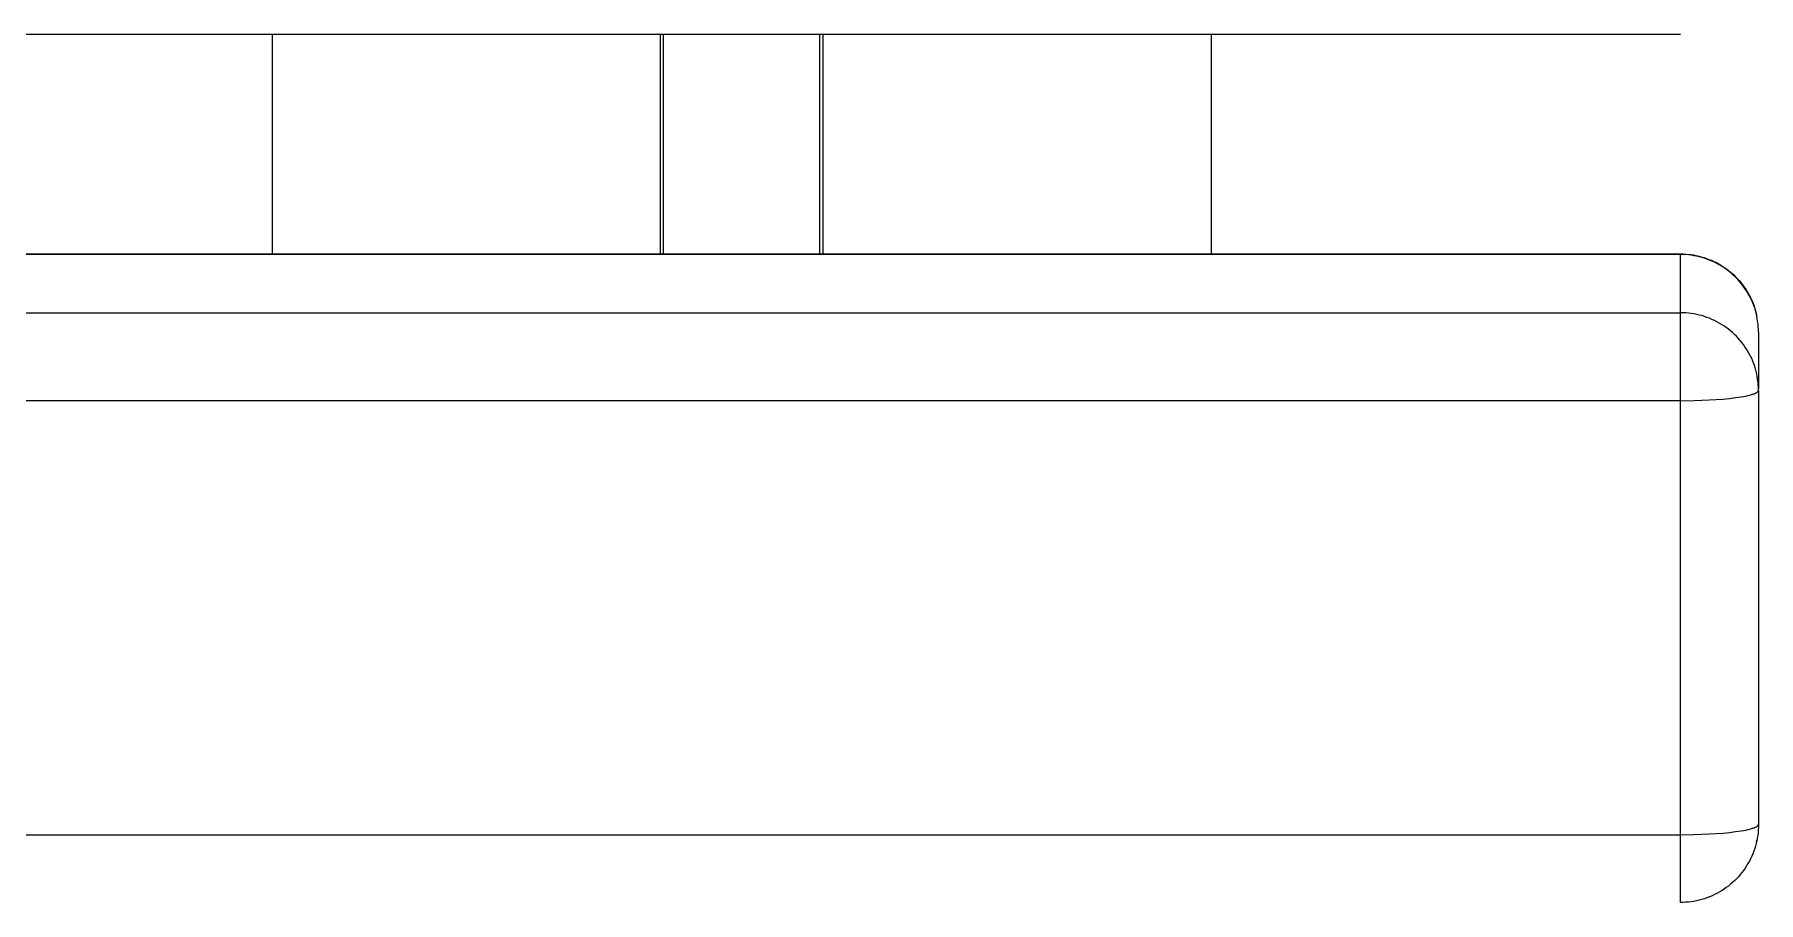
# Model space of a CAD drawing. Header units: millimetres. Extents: x -30 to 4992, y -440 to 3111.
# Drawn here: x 1832.8 to 1943, y 2907.9 to 2963.4 of the extents above; entities that cross this region are included whole.
import ezdxf

# ---------------------------------------------------------------- set-up
doc = ezdxf.new("R2010")
doc.units = ezdxf.units.MM
doc.layers.add('ZANO_R', color=7, linetype='Continuous', lineweight=0)

msp = doc.modelspace()

# ---------------------------------------------------------------- linework, layer by layer
at = {"layer": 'ZANO_R'}
for p, q in [((1938.02, 2963.4), (148.02, 2963.4)), ((1848.02, 2949.37), (1848.02, 2963.4)), ((1872.82, 2963.4), (1872.82, 2949.37)), ((1873.02, 2949.37), (1873.02, 2963.4)), ((1883.02, 2949.37), (1883.02, 2963.4)), ((1883.22, 2949.37), (1883.22, 2963.4)), ((1908.02, 2963.4), (1908.02, 2949.37)), ((148.02, 2949.37), (1938.02, 2949.37)), ((1938.02, 2949.33), (148.02, 2949.33)), ((1938.02, 2949.37), (1938.19, 2949.37)), ((1938.02, 2949.33), (1938.02, 2949.37)), ((1938.19, 2949.32), (1938.02, 2949.33)), ((1938.02, 2945.6), (1938.02, 2949.33)), ((1938.19, 2949.37), (1938.36, 2949.36)), ((1938.36, 2949.32), (1938.19, 2949.32)), ((1938.36, 2949.36), (1938.53, 2949.34)), ((1938.54, 2949.3), (1938.36, 2949.32)), ((1938.53, 2949.34), (1938.7, 2949.32)), ((1938.71, 2949.28), (1938.54, 2949.3)), ((1938.7, 2949.32), (1938.87, 2949.3)), ((1938.88, 2949.25), (1938.71, 2949.28)), ((1938.87, 2949.3), (1939.03, 2949.27)), ((1939.05, 2949.22), (1938.88, 2949.25)), ((1939.03, 2949.27), (1939.2, 2949.23)), ((1939.22, 2949.18), (1939.05, 2949.22)), ((1939.2, 2949.23), (1939.36, 2949.19)), ((1939.39, 2949.14), (1939.22, 2949.18)), ((1939.36, 2949.19), (1939.53, 2949.14)), ((1939.56, 2949.09), (1939.39, 2949.14)), ((1939.53, 2949.14), (1939.69, 2949.08)), ((1939.72, 2949.03), (1939.56, 2949.09)), ((1939.69, 2949.08), (1939.85, 2949.02)), ((1939.88, 2948.97), (1939.72, 2949.03)), ((1939.85, 2949.02), (1940.01, 2948.96)), ((1940.04, 2948.9), (1939.88, 2948.97)), ((1940.01, 2948.96), (1940.16, 2948.89)), ((1940.2, 2948.83), (1940.04, 2948.9)), ((1940.16, 2948.89), (1940.32, 2948.81)), ((1940.36, 2948.75), (1940.2, 2948.83)), ((1940.32, 2948.81), (1940.47, 2948.73)), ((1940.51, 2948.67), (1940.36, 2948.75)), ((1940.47, 2948.73), (1940.61, 2948.64)), ((1940.66, 2948.58), (1940.51, 2948.67)), ((1940.61, 2948.64), (1940.76, 2948.55)), ((1940.8, 2948.49), (1940.66, 2948.58)), ((1940.76, 2948.55), (1940.9, 2948.46)), ((1940.95, 2948.39), (1940.8, 2948.49)), ((1940.9, 2948.46), (1941.04, 2948.35)), ((1941.09, 2948.28), (1940.95, 2948.39)), ((1941.04, 2948.35), (1941.17, 2948.25)), ((1941.22, 2948.18), (1941.09, 2948.28)), ((1941.17, 2948.25), (1941.3, 2948.14)), ((1941.35, 2948.06), (1941.22, 2948.18)), ((1941.3, 2948.14), (1941.43, 2948.02)), ((1941.48, 2947.94), (1941.35, 2948.06)), ((1941.43, 2948.02), (1941.55, 2947.91)), ((1941.6, 2947.82), (1941.48, 2947.94)), ((1941.55, 2947.91), (1941.67, 2947.78)), ((1941.72, 2947.7), (1941.6, 2947.82)), ((1941.67, 2947.78), (1941.78, 2947.66)), ((1941.84, 2947.57), (1941.72, 2947.7)), ((1941.78, 2947.66), (1941.89, 2947.53)), ((1941.95, 2947.43), (1941.84, 2947.57)), ((1941.89, 2947.53), (1942, 2947.39)), ((1942.05, 2947.29), (1941.95, 2947.43)), ((1942, 2947.39), (1942.1, 2947.25)), ((1942.15, 2947.15), (1942.05, 2947.29)), ((1942.1, 2947.25), (1942.2, 2947.11)), ((1942.25, 2947.01), (1942.15, 2947.15)), ((1942.2, 2947.11), (1942.29, 2946.97)), ((1942.34, 2946.86), (1942.25, 2947.01)), ((1942.29, 2946.97), (1942.37, 2946.82)), ((1942.42, 2946.7), (1942.34, 2946.86)), ((1942.37, 2946.82), (1942.46, 2946.67)), ((1942.5, 2946.55), (1942.42, 2946.7)), ((1942.46, 2946.67), (1942.53, 2946.52)), ((1942.58, 2946.39), (1942.5, 2946.55)), ((1942.53, 2946.52), (1942.6, 2946.36)), ((1942.65, 2946.23), (1942.58, 2946.39)), ((1942.6, 2946.36), (1942.67, 2946.2)), ((1942.71, 2946.07), (1942.65, 2946.23)), ((1942.67, 2946.2), (1942.73, 2946.05)), ((1942.77, 2945.91), (1942.71, 2946.07)), ((1942.73, 2946.05), (1942.78, 2945.88)), ((1942.82, 2945.74), (1942.77, 2945.91)), ((1942.78, 2945.88), (1942.83, 2945.72)), ((1942.86, 2945.57), (1942.82, 2945.74)), ((1942.83, 2945.72), (1942.87, 2945.55)), ((148.02, 2945.6), (1938.02, 2945.6)), ((1938.19, 2945.6), (1938.02, 2945.6)), ((1938.02, 2939.98), (1938.02, 2945.6)), ((1938.36, 2945.59), (1938.19, 2945.6)), ((1938.54, 2945.58), (1938.36, 2945.59)), ((1938.71, 2945.56), (1938.54, 2945.58)), ((1938.88, 2945.53), (1938.71, 2945.56)), ((1939.05, 2945.5), (1938.88, 2945.53)), ((1939.22, 2945.46), (1939.05, 2945.5)), ((1939.39, 2945.42), (1939.22, 2945.46)), ((1939.56, 2945.37), (1939.39, 2945.42)), ((1939.72, 2945.31), (1939.56, 2945.37)), ((1939.88, 2945.25), (1939.72, 2945.31)), ((1940.04, 2945.18), (1939.88, 2945.25)), ((1940.2, 2945.11), (1940.04, 2945.18)), ((1940.36, 2945.03), (1940.2, 2945.11)), ((1940.51, 2944.95), (1940.36, 2945.03)), ((1940.66, 2944.86), (1940.51, 2944.95)), ((1940.8, 2944.76), (1940.66, 2944.86)), ((1940.95, 2944.67), (1940.8, 2944.76)), ((1941.09, 2944.56), (1940.95, 2944.67)), ((1941.22, 2944.45), (1941.09, 2944.56)), ((1942.9, 2945.41), (1942.86, 2945.57)), ((1942.87, 2945.55), (1942.91, 2945.39)), ((1942.94, 2945.23), (1942.9, 2945.41)), ((1942.96, 2945.06), (1942.94, 2945.23)), ((1942.99, 2944.89), (1942.96, 2945.06)), ((1943, 2944.72), (1942.99, 2944.89)), ((1943.01, 2944.54), (1943, 2944.72)), ((1943.02, 2944.37), (1943.01, 2944.54)), ((1941.35, 2944.34), (1941.22, 2944.45)), ((1941.48, 2944.22), (1941.35, 2944.34)), ((1941.6, 2944.1), (1941.48, 2944.22)), ((1941.72, 2943.97), (1941.6, 2944.1)), ((1941.84, 2943.84), (1941.72, 2943.97)), ((1941.95, 2943.71), (1941.84, 2943.84)), ((1942.05, 2943.57), (1941.95, 2943.71)), ((1942.15, 2943.43), (1942.05, 2943.57)), ((1943.02, 2944.37), (1943.02, 2940.76)), ((1942.25, 2943.28), (1942.15, 2943.43)), ((1942.34, 2943.13), (1942.25, 2943.28)), ((1942.42, 2942.98), (1942.34, 2943.13)), ((1942.5, 2942.83), (1942.42, 2942.98)), ((1942.58, 2942.67), (1942.5, 2942.83)), ((1942.65, 2942.51), (1942.58, 2942.67)), ((1942.71, 2942.35), (1942.65, 2942.51)), ((1942.77, 2942.18), (1942.71, 2942.35)), ((1942.82, 2942.02), (1942.77, 2942.18)), ((1942.86, 2941.85), (1942.82, 2942.02)), ((1942.9, 2941.68), (1942.86, 2941.85)), ((1942.94, 2941.51), (1942.9, 2941.68)), ((1942.96, 2941.34), (1942.94, 2941.51)), ((1942.99, 2941.17), (1942.96, 2941.34)), ((1941.17, 2940.13), (1941.55, 2940.18)), ((1941.55, 2940.18), (1941.9, 2940.23)), ((1941.9, 2940.23), (1942.05, 2940.26)), ((1942.05, 2940.26), (1942.2, 2940.28)), ((1942.2, 2940.28), (1942.34, 2940.31)), ((1942.34, 2940.31), (1942.46, 2940.34)), ((1942.46, 2940.34), (1942.57, 2940.37)), ((1942.57, 2940.37), (1942.62, 2940.39)), ((1942.62, 2940.39), (1942.66, 2940.4)), ((1942.66, 2940.4), (1942.71, 2940.42)), ((1942.71, 2940.42), (1942.75, 2940.43)), ((1942.75, 2940.43), (1942.79, 2940.45)), ((1942.79, 2940.45), (1942.82, 2940.46)), ((1942.82, 2940.46), (1942.84, 2940.47)), ((1942.84, 2940.47), (1942.85, 2940.48)), ((1942.85, 2940.48), (1942.87, 2940.49)), ((1942.87, 2940.49), (1942.88, 2940.5)), ((1942.88, 2940.5), (1942.9, 2940.5)), ((1942.9, 2940.5), (1942.91, 2940.51)), ((1942.91, 2940.51), (1942.92, 2940.52)), ((1942.92, 2940.52), (1942.93, 2940.53)), ((1942.93, 2940.53), (1942.94, 2940.53)), ((1942.94, 2940.53), (1942.95, 2940.54)), ((1942.95, 2940.54), (1942.96, 2940.55)), ((1942.95, 2940.54), (1942.95, 2940.54)), ((1942.96, 2940.55), (1942.96, 2940.55)), ((1942.96, 2940.55), (1942.97, 2940.55)), ((1942.97, 2940.55), (1942.97, 2940.56)), ((1942.97, 2940.56), (1942.97, 2940.56)), ((1942.97, 2940.56), (1942.98, 2940.56)), ((1942.98, 2940.57), (1942.99, 2940.58)), ((1942.98, 2940.56), (1942.98, 2940.57)), ((1942.98, 2940.57), (1942.98, 2940.57)), ((1943, 2940.99), (1942.99, 2941.17)), ((1942.99, 2940.58), (1943, 2940.59)), ((1942.99, 2940.58), (1942.99, 2940.58)), ((1942.99, 2940.58), (1942.99, 2940.58)), ((1943.01, 2940.82), (1943, 2940.99)), ((1943, 2940.6), (1943.01, 2940.61)), ((1943, 2940.59), (1943, 2940.6)), ((1943, 2940.6), (1943, 2940.6)), ((1943, 2940.59), (1943, 2940.59)), ((1943, 2940.59), (1943, 2940.59)), ((1943.02, 2940.65), (1943.01, 2940.82)), ((1943.01, 2940.63), (1943.02, 2940.64)), ((1943.01, 2940.62), (1943.01, 2940.63)), ((1943.01, 2940.63), (1943.01, 2940.63)), ((1943.01, 2940.61), (1943.01, 2940.62)), ((1943.01, 2940.62), (1943.01, 2940.62)), ((1943.01, 2940.62), (1943.01, 2940.62)), ((1943.01, 2940.61), (1943.01, 2940.61)), ((1943.01, 2940.61), (1943.01, 2940.61)), ((1943.02, 2940.64), (1943.02, 2940.65)), ((1943.02, 2940.64), (1943.02, 2940.64)), ((1943.02, 2940.64), (1943.02, 2940.64)), ((1943.02, 2940.63), (1943.02, 2912.9)), ((1938.02, 2939.98), (148.02, 2939.98)), ((1938.02, 2939.98), (1938.93, 2939.99)), ((1938.02, 2912.23), (1938.02, 2939.98)), ((1938.93, 2939.99), (1939.86, 2940.03)), ((1939.86, 2940.03), (1940.75, 2940.09)), ((1940.75, 2940.09), (1941.17, 2940.13)), ((1942.34, 2912.56), (1942.46, 2912.59)), ((1942.46, 2912.59), (1942.57, 2912.62)), ((1942.57, 2912.62), (1942.62, 2912.64)), ((1942.62, 2912.64), (1942.66, 2912.65)), ((1942.66, 2912.65), (1942.71, 2912.67)), ((1942.71, 2912.67), (1942.75, 2912.68)), ((1942.75, 2912.68), (1942.79, 2912.7)), ((1942.79, 2912.7), (1942.82, 2912.71)), ((1942.82, 2912.71), (1942.84, 2912.72)), ((1942.84, 2912.72), (1942.85, 2912.73)), ((1942.85, 2912.73), (1942.87, 2912.74)), ((1942.87, 2912.74), (1942.88, 2912.74)), ((1942.88, 2912.74), (1942.9, 2912.75)), ((1942.9, 2912.75), (1942.91, 2912.76)), ((1942.91, 2912.76), (1942.92, 2912.77)), ((1942.92, 2912.77), (1942.93, 2912.77)), ((1942.93, 2912.77), (1942.94, 2912.78)), ((1942.94, 2912.78), (1942.95, 2912.79)), ((1942.95, 2912.79), (1942.95, 2912.79)), ((1942.95, 2912.79), (1942.96, 2912.79)), ((1942.96, 2912.79), (1942.96, 2912.8)), ((1942.96, 2912.8), (1942.97, 2912.8)), ((1942.97, 2912.8), (1942.97, 2912.81)), ((1942.97, 2912.81), (1942.97, 2912.81)), ((1942.97, 2912.81), (1942.98, 2912.81)), ((1942.98, 2912.81), (1942.98, 2912.82)), ((1942.98, 2912.82), (1942.98, 2912.82)), ((1942.98, 2912.82), (1942.99, 2912.82)), ((1942.99, 2912.83), (1943, 2912.84)), ((1942.99, 2912.82), (1942.99, 2912.83)), ((1942.99, 2912.83), (1942.99, 2912.83)), ((1943, 2912.84), (1943, 2912.85)), ((1943, 2912.85), (1943, 2912.85)), ((1943, 2912.85), (1943.01, 2912.85)), ((1943, 2912.84), (1943, 2912.84)), ((1943, 2912.84), (1943, 2912.84)), ((1943.01, 2912.71), (1943, 2912.53)), ((1943.02, 2912.88), (1943.01, 2912.71)), ((1943.01, 2912.87), (1943.01, 2912.88)), ((1943.01, 2912.88), (1943.01, 2912.88)), ((1943.01, 2912.88), (1943.02, 2912.88)), ((1943.01, 2912.86), (1943.01, 2912.87)), ((1943.01, 2912.87), (1943.01, 2912.87)), ((1943.01, 2912.87), (1943.01, 2912.87)), ((1943.01, 2912.85), (1943.01, 2912.86)), ((1943.01, 2912.86), (1943.01, 2912.86)), ((1943.02, 2912.89), (1943.02, 2912.9)), ((1943.02, 2912.88), (1943.02, 2912.89)), ((1943.02, 2912.89), (1943.02, 2912.89)), ((148.02, 2912.23), (1938.02, 2912.23)), ((1938.02, 2912.23), (1938.93, 2912.24)), ((1938.02, 2907.9), (1938.02, 2912.23)), ((1938.93, 2912.24), (1939.86, 2912.28)), ((1939.86, 2912.28), (1940.75, 2912.34)), ((1940.75, 2912.34), (1941.17, 2912.38)), ((1941.17, 2912.38), (1941.55, 2912.43)), ((1941.55, 2912.43), (1941.9, 2912.48)), ((1941.9, 2912.48), (1942.05, 2912.5)), ((1942.05, 2912.5), (1942.2, 2912.53)), ((1942.2, 2912.53), (1942.34, 2912.56)), ((1942.82, 2911.51), (1942.77, 2911.34)), ((1942.86, 2911.67), (1942.82, 2911.51)), ((1942.9, 2911.84), (1942.86, 2911.67)), ((1942.88, 2911.76), (1942.91, 2911.88)), ((1942.94, 2912.01), (1942.9, 2911.84)), ((1942.97, 2912.19), (1942.94, 2912.01)), ((1942.99, 2912.36), (1942.97, 2912.19)), ((1943, 2912.53), (1942.99, 2912.36)), ((1942.34, 2910.39), (1942.25, 2910.24)), ((1942.43, 2910.54), (1942.34, 2910.39)), ((1942.51, 2910.69), (1942.43, 2910.54)), ((1942.58, 2910.85), (1942.51, 2910.69)), ((1942.65, 2911.01), (1942.58, 2910.85)), ((1942.71, 2911.17), (1942.65, 2911.01)), ((1942.77, 2911.34), (1942.71, 2911.17)), ((1941.48, 2909.29), (1941.36, 2909.18)), ((1941.61, 2909.42), (1941.48, 2909.29)), ((1941.73, 2909.54), (1941.61, 2909.42)), ((1941.84, 2909.68), (1941.73, 2909.54)), ((1941.95, 2909.81), (1941.84, 2909.68)), ((1942.06, 2909.95), (1941.95, 2909.81)), ((1942.16, 2910.09), (1942.06, 2909.95)), ((1942.25, 2910.24), (1942.16, 2910.09)), ((1939.72, 2908.2), (1939.56, 2908.14)), ((1939.89, 2908.26), (1939.72, 2908.2)), ((1940.05, 2908.33), (1939.89, 2908.26)), ((1940.2, 2908.4), (1940.05, 2908.33)), ((1940.36, 2908.48), (1940.2, 2908.4)), ((1940.51, 2908.56), (1940.36, 2908.48)), ((1940.66, 2908.65), (1940.51, 2908.56)), ((1940.81, 2908.75), (1940.66, 2908.65)), ((1940.95, 2908.85), (1940.81, 2908.75)), ((1941.09, 2908.95), (1940.95, 2908.85)), ((1941.22, 2909.06), (1941.09, 2908.95)), ((1941.36, 2909.18), (1941.22, 2909.06)), ((1938.19, 2907.9), (1938.02, 2907.9)), ((1938.02, 2907.9), (1938.02, 2907.9)), ((1938.36, 2907.91), (1938.19, 2907.9)), ((1938.54, 2907.92), (1938.36, 2907.91)), ((1938.71, 2907.94), (1938.54, 2907.92)), ((1938.88, 2907.97), (1938.71, 2907.94)), ((1939.05, 2908), (1938.88, 2907.97)), ((1939.22, 2908.04), (1939.05, 2908)), ((1939.39, 2908.09), (1939.22, 2908.04)), ((1939.56, 2908.14), (1939.39, 2908.09))]:
    msp.add_line(p, q, dxfattribs=at)

doc.saveas('drawing.dxf')
